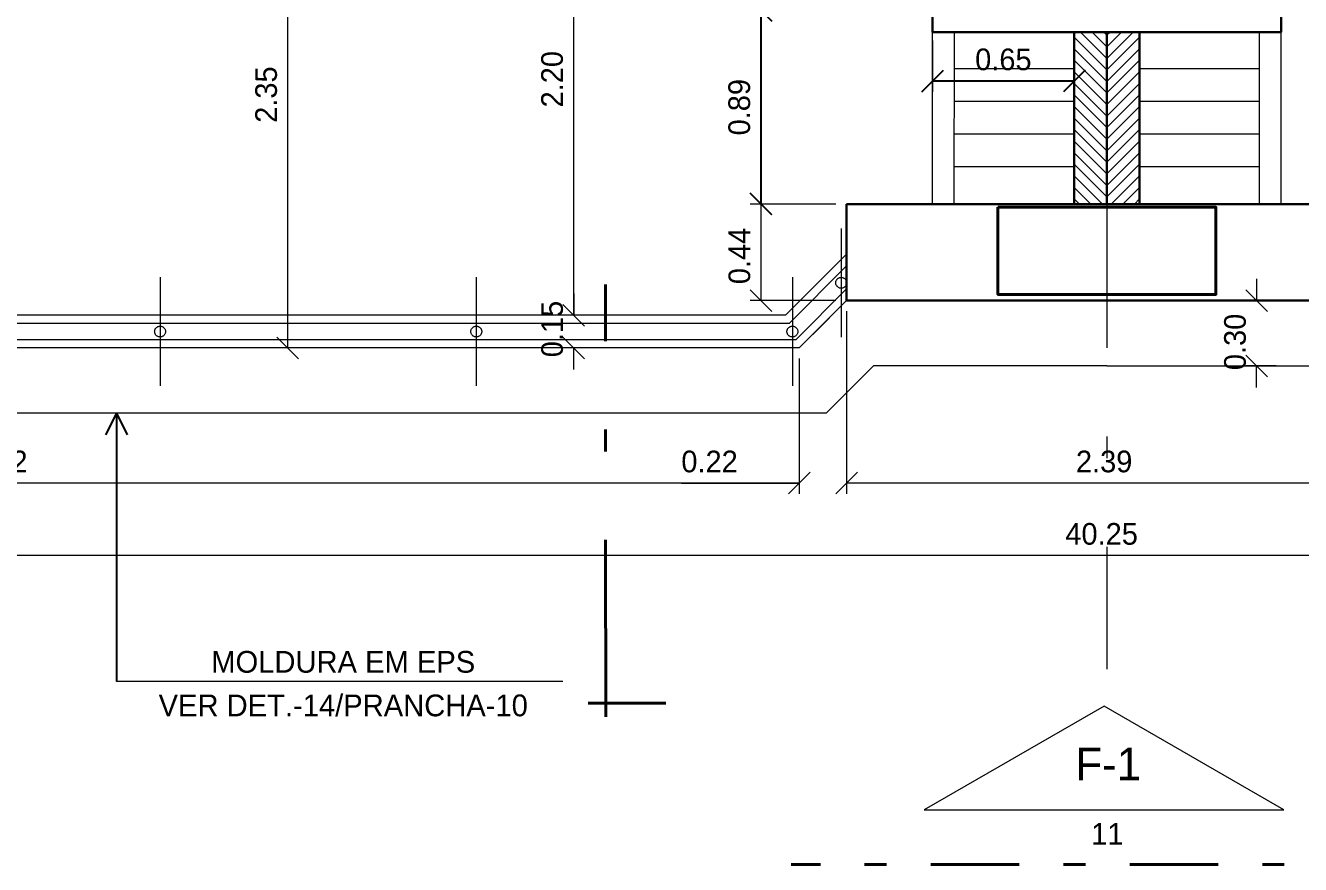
# Model space of a CAD drawing. Header units: metres. Extents: x 2.9 to 62.3, y 8 to 50.1.
# Drawn here: x 25.54 to 31.39, y 30.54 to 34.39 of the extents above; entities that cross this region are included whole.
import ezdxf
from ezdxf.enums import TextEntityAlignment as Align

# ---------------------------------------------------------------- set-up
doc = ezdxf.new("R2010")
doc.units = ezdxf.units.M
doc.header["$MEASUREMENT"] = 0
for name, pattern in [('DGN Style 2', [1.016237, 0.609742, -0.406495]), ('DGN Style 3', [1.422731, 1.016237, -0.406495]), ('DGN Style 4', [1.626995, 0.812989, -0.406495, 0.001016, -0.406495])]:
    doc.linetypes.add(name, pattern=pattern)
doc.layers.get('Defpoints').update_dxf_attribs({"lineweight": 0})
for name, color, linetype, lineweight in [('CORNIJAS_VAR NA PLANTA PTIPO 1', 7, 'Continuous', 0), ('Cotas', 13, 'Continuous', 0), ('Level 1', 7, 'Continuous', 0), ('Level 12', 7, 'Continuous', 0), ('Level 21-1', 7, 'Continuous', 0), ('Level 24-1', 7, 'Continuous', 0), ('Level 3', 7, 'Continuous', 0), ('Level 44', 7, 'Continuous', 0), ('Level 45', 7, 'Continuous', 0), ('Level 50', 7, 'Continuous', 0)]:
    doc.layers.add(name, color=color, linetype=linetype, lineweight=lineweight)
doc.styles.add('Style-INTL_ENGINEERING', font='INTL_ENGINEERING.shx')
doc.dimstyles.get("Standard").update_dxf_attribs({"dimtxt": 0.18, "dimasz": 0.18, "dimexe": 0.18, "dimexo": 0.0625, "dimgap": 0.09, "dimtad": 0, "dimtih": 1, "dimtoh": 1, "dimdec": 4, "dimzin": 1, "dimdsep": 46, "dimtxsty": 'Standard', "dimcen": 0, "dimadec": 0, "dimazin": 0, "dimtfac": 1, "dimtdec": 4, "dimtofl": 0, "dimtmove": 0, "dimatfit": 3, "dimfxl": 0, "dimtolj": 1, "dimtzin": 1, "dimarcsym": 0})

# ---------------------------------------------------------------- blocks, each defined once
blk = doc.blocks.new('_Oblique')
at = {"color": 0, "linetype": 'ByBlock', "lineweight": -2}
blk.add_line((0.5, 0.5), (-0.5, -0.5), dxfattribs=at)
blk = doc.blocks.new('*D319')
at = {"layer": 'Cotas', "color": 2, "linetype": 'Continuous', "lineweight": 0}
for p, q in [((27.27, 35.259), (26.6915, 35.259)), ((26.741, 32.909), (26.741, 35.259)), ((29.0382, 32.909), (26.6915, 32.909))]:
    blk.add_line(p, q, dxfattribs=at)
at = {"layer": 'Defpoints'}
for p in [(26.741, 35.259), (27.3195, 35.259), (26.741, 34.084), (29.0877, 32.909)]:
    blk.add_point(p, dxfattribs=at)
at = {"layer": 'Cotas', "color": 2, "linetype": 'Continuous', "lineweight": 0, "xscale": 0.0995, "yscale": 0.0995, "zscale": 0.0995}
for p, rotation in [((26.741, 35.259), 90), ((26.741, 32.909), 270)]:
    blk.add_blockref('_Oblique', p, dxfattribs=dict(at, rotation=rotation))
at = {"layer": 'Cotas', "color": 2, "linetype": 'Continuous', "lineweight": 0, "style": 'Style-INTL_ENGINEERING'}
blk.add_text('2.35', height=0.0995, rotation=90, dxfattribs=at).set_placement((26.6417, 33.9423), align=Align.MIDDLE_LEFT)
blk = doc.blocks.new('*D587')
at = {"layer": 'Cotas', "color": 2, "linetype": 'Continuous', "lineweight": 0}
for p, q in [((27.6241, 35.259), (28.1025, 35.259)), ((28.053, 33.059), (28.053, 35.259)), ((28.976, 33.059), (28.0035, 33.059))]:
    blk.add_line(p, q, dxfattribs=at)
at = {"layer": 'Defpoints'}
for p in [(27.5745, 35.259), (28.053, 35.259), (28.053, 34.159), (29.0255, 33.059)]:
    blk.add_point(p, dxfattribs=at)
at = {"layer": 'Cotas', "color": 2, "linetype": 'Continuous', "lineweight": 0, "xscale": 0.0995, "yscale": 0.0995, "zscale": 0.0995}
for p, rotation in [((28.053, 35.259), 90), ((28.053, 33.059), 270)]:
    blk.add_blockref('_Oblique', p, dxfattribs=dict(at, rotation=rotation))
at = {"layer": 'Cotas', "color": 2, "linetype": 'Continuous', "lineweight": 0, "style": 'Style-INTL_ENGINEERING'}
blk.add_text('2.20', height=0.0995, rotation=90, dxfattribs=at).set_placement((27.9537, 34.0129), align=Align.MIDDLE_LEFT)
blk = doc.blocks.new('*D320')
at = {"layer": 'Cotas', "color": 2, "linetype": 'Continuous', "lineweight": 0}
for p, q in [((28.053, 33.1585), (28.053, 33.059)), ((28.976, 33.059), (28.0035, 33.059)), ((29.0382, 32.909), (28.0035, 32.909)), ((28.053, 32.8095), (28.053, 32.909))]:
    blk.add_line(p, q, dxfattribs=at)
at = {"layer": 'Defpoints'}
for p in [(28.053, 33.059), (29.0255, 33.059), (28.053, 32.984), (29.0877, 32.909)]:
    blk.add_point(p, dxfattribs=at)
at = {"layer": 'Cotas', "color": 2, "linetype": 'Continuous', "lineweight": 0, "xscale": 0.0995, "yscale": 0.0995, "zscale": 0.0995}
for p, rotation in [((28.053, 33.059), 270), ((28.053, 32.909), 90)]:
    blk.add_blockref('_Oblique', p, dxfattribs=dict(at, rotation=rotation))
at = {"layer": 'Cotas', "color": 2, "linetype": 'Continuous', "lineweight": 0, "style": 'Style-INTL_ENGINEERING'}
blk.add_text('0.15', height=0.0995, rotation=90, dxfattribs=at).set_placement((27.9537, 32.866), align=Align.MIDDLE_LEFT)
blk = doc.blocks.new('*D615')
at = {"layer": 'Cotas', "color": 2, "linetype": 'Continuous', "lineweight": 0}
for p, q in [((29.3053, 33.0768), (29.3053, 32.2388)), ((31.6938, 33.0768), (31.6938, 32.2388)), ((31.6938, 32.2882), (29.3053, 32.2882))]:
    blk.add_line(p, q, dxfattribs=at)
at = {"layer": 'Defpoints'}
for p in [(29.3053, 33.1263), (31.6938, 33.1263), (29.3053, 32.2882), (30.4996, 32.2882)]:
    blk.add_point(p, dxfattribs=at)
at = {"layer": 'Cotas', "color": 2, "linetype": 'Continuous', "lineweight": 0, "xscale": 0.0995, "yscale": 0.0995, "zscale": 0.0995, "rotation": 180}
blk.add_blockref('_Oblique', (29.3053, 32.2882), dxfattribs=at)
at = {"layer": 'Cotas', "color": 2, "linetype": 'Continuous', "lineweight": 0, "xscale": 0.0995, "yscale": 0.0995, "zscale": 0.0995}
blk.add_blockref('_Oblique', (31.6938, 32.2882), dxfattribs=at)
at = {"layer": 'Cotas', "color": 2, "linetype": 'Continuous', "lineweight": 0, "style": 'Style-INTL_ENGINEERING'}
blk.add_text('2.39', height=0.0995, dxfattribs=at).set_placement((30.3574, 32.3875), align=Align.MIDDLE_LEFT)
blk = doc.blocks.new('*D616')
at = {"layer": 'Cotas', "color": 2, "linetype": 'Continuous', "lineweight": 0}
for p, q in [((29.3053, 33.0768), (29.3053, 32.2388)), ((29.0877, 32.8595), (29.0877, 32.2388)), ((28.547, 32.2882), (29.0877, 32.2882)), ((29.4048, 32.2882), (29.3053, 32.2882))]:
    blk.add_line(p, q, dxfattribs=at)
at = {"layer": 'Defpoints'}
for p in [(29.3053, 33.1263), (29.0877, 32.909), (28.6931, 32.2882), (29.0877, 32.2882)]:
    blk.add_point(p, dxfattribs=at)
at = {"layer": 'Cotas', "color": 2, "linetype": 'Continuous', "lineweight": 0, "xscale": 0.0995, "yscale": 0.0995, "zscale": 0.0995}
blk.add_blockref('_Oblique', (29.0877, 32.2882), dxfattribs=at)
at = {"layer": 'Cotas', "color": 2, "linetype": 'Continuous', "lineweight": 0, "xscale": 0.0995, "yscale": 0.0995, "zscale": 0.0995, "rotation": 180}
blk.add_blockref('_Oblique', (29.3053, 32.2882), dxfattribs=at)
at = {"layer": 'Cotas', "color": 2, "linetype": 'Continuous', "lineweight": 0, "style": 'Style-INTL_ENGINEERING'}
blk.add_text('0.22', height=0.0995, dxfattribs=at).set_placement((28.547, 32.3875), align=Align.MIDDLE_LEFT)
blk = doc.blocks.new('*D617')
at = {"layer": 'Cotas', "color": 2, "linetype": 'Continuous', "lineweight": 0}
for p, q in [((21.7724, 32.8595), (21.7724, 32.2388)), ((29.0877, 32.8595), (29.0877, 32.2388)), ((29.0877, 32.2882), (21.7724, 32.2882))]:
    blk.add_line(p, q, dxfattribs=at)
at = {"layer": 'Defpoints'}
for p in [(21.7724, 32.909), (29.0877, 32.909), (21.7724, 32.2882), (25.43, 32.2882)]:
    blk.add_point(p, dxfattribs=at)
at = {"layer": 'Cotas', "color": 2, "linetype": 'Continuous', "lineweight": 0, "xscale": 0.0995, "yscale": 0.0995, "zscale": 0.0995, "rotation": 180}
blk.add_blockref('_Oblique', (21.7724, 32.2882), dxfattribs=at)
at = {"layer": 'Cotas', "color": 2, "linetype": 'Continuous', "lineweight": 0, "xscale": 0.0995, "yscale": 0.0995, "zscale": 0.0995}
blk.add_blockref('_Oblique', (29.0877, 32.2882), dxfattribs=at)
at = {"layer": 'Cotas', "color": 2, "linetype": 'Continuous', "lineweight": 0, "style": 'Style-INTL_ENGINEERING'}
blk.add_text('7.32', height=0.0995, dxfattribs=at).set_placement((25.2883, 32.3875), align=Align.MIDDLE_LEFT)
blk = doc.blocks.new('*D330')
at = {"layer": 'Cotas', "color": 2, "linetype": 'Continuous', "lineweight": 0}
for p, q in [((10.3745, 32.8595), (10.3745, 31.9064)), ((50.6246, 32.8595), (50.6246, 31.9064)), ((50.6246, 31.9559), (10.3745, 31.9559))]:
    blk.add_line(p, q, dxfattribs=at)
at = {"layer": 'Defpoints'}
for p in [(10.3745, 32.909), (50.6246, 32.909), (10.3745, 31.9559), (30.4996, 31.9559)]:
    blk.add_point(p, dxfattribs=at)
at = {"layer": 'Cotas', "color": 2, "linetype": 'Continuous', "lineweight": 0, "xscale": 0.0995, "yscale": 0.0995, "zscale": 0.0995, "rotation": 180}
blk.add_blockref('_Oblique', (10.3745, 31.9559), dxfattribs=at)
at = {"layer": 'Cotas', "color": 2, "linetype": 'Continuous', "lineweight": 0, "xscale": 0.0995, "yscale": 0.0995, "zscale": 0.0995}
blk.add_blockref('_Oblique', (50.6246, 31.9559), dxfattribs=at)
at = {"layer": 'Cotas', "color": 2, "linetype": 'Continuous', "lineweight": 0, "style": 'Style-INTL_ENGINEERING'}
blk.add_text('40.25', height=0.0995, dxfattribs=at).set_placement((30.3088, 32.0551), align=Align.MIDDLE_LEFT)
blk = doc.blocks.new('*D686')
at = {"layer": 'Cotas', "color": 2, "linetype": 'Continuous', "lineweight": 0}
for p, q in [((29.65, 34.459), (28.8629, 34.459)), ((29.2558, 33.569), (28.8629, 33.569))]:
    blk.add_line(p, q, dxfattribs=at)
at = {"layer": 'Cotas', "color": 0, "linetype": 'Continuous', "lineweight": -2}
blk.add_line((28.9124, 34.459), (28.9124, 33.569), dxfattribs=at)
at = {"layer": 'Defpoints', "color": 0, "linetype": 'Continuous', "lineweight": 13}
for p in [(29.6995, 34.459), (28.9124, 33.569), (29.3053, 33.569)]:
    blk.add_point(p, dxfattribs=at)
at = {"layer": 'Cotas', "color": 0, "linetype": 'Continuous', "lineweight": -2, "xscale": 0.0995, "yscale": 0.0995, "zscale": 0.0995}
for p, rotation in [((28.9124, 34.459), 90), ((28.9124, 33.569), 270)]:
    blk.add_blockref('_Oblique', p, dxfattribs=dict(at, rotation=rotation))
at = {"layer": 'Cotas', "color": 0, "linetype": 'Continuous', "lineweight": 0, "insert": (28.8131, 34.014), "char_height": 0.0995, "attachment_point": 5, "rotation": 90, "style": 'Style-INTL_ENGINEERING'}
blk.add_mtext('0.89', dxfattribs=at)
blk = doc.blocks.new('*D687')
at = {"layer": 'Cotas', "color": 2, "linetype": 'Continuous', "lineweight": 0}
for p, q in [((29.2558, 33.569), (28.8629, 33.569)), ((28.9124, 33.569), (28.9124, 33.1263)), ((29.2558, 33.1263), (28.8629, 33.1263))]:
    blk.add_line(p, q, dxfattribs=at)
at = {"layer": 'Defpoints'}
for p in [(29.3053, 33.569), (28.9124, 33.3476), (28.9124, 33.1263), (29.3053, 33.1263)]:
    blk.add_point(p, dxfattribs=at)
at = {"layer": 'Cotas', "color": 2, "linetype": 'Continuous', "lineweight": 0, "xscale": 0.0995, "yscale": 0.0995, "zscale": 0.0995}
for p, rotation in [((28.9124, 33.569), 90), ((28.9124, 33.1263), 270)]:
    blk.add_blockref('_Oblique', p, dxfattribs=dict(at, rotation=rotation))
at = {"layer": 'Cotas', "color": 2, "linetype": 'Continuous', "lineweight": 0, "style": 'Style-INTL_ENGINEERING'}
blk.add_text('0.44', height=0.0995, rotation=90, dxfattribs=at).set_placement((28.8131, 33.2015), align=Align.MIDDLE_LEFT)
blk = doc.blocks.new('*D362')
at = {"layer": 'Cotas', "color": 2, "linetype": 'Continuous', "lineweight": 0}
for p, q in [((29.6995, 34.3195), (29.6995, 34.0841)), ((30.3495, 34.3095), (30.3495, 34.0841))]:
    blk.add_line(p, q, dxfattribs=at)
at = {"layer": 'Cotas', "color": 0, "linetype": 'Continuous', "lineweight": -2}
blk.add_line((30.3495, 34.1336), (29.6995, 34.1336), dxfattribs=at)
at = {"layer": 'Defpoints', "color": 0, "linetype": 'Continuous', "lineweight": 13}
for p in [(29.6995, 34.369), (30.3495, 34.359), (29.6995, 34.1336)]:
    blk.add_point(p, dxfattribs=at)
at = {"layer": 'Cotas', "color": 0, "linetype": 'Continuous', "lineweight": -2, "xscale": 0.0995, "yscale": 0.0995, "zscale": 0.0995, "rotation": 180}
blk.add_blockref('_Oblique', (29.6995, 34.1336), dxfattribs=at)
at = {"layer": 'Cotas', "color": 0, "linetype": 'Continuous', "lineweight": -2, "xscale": 0.0995, "yscale": 0.0995, "zscale": 0.0995}
blk.add_blockref('_Oblique', (30.3495, 34.1336), dxfattribs=at)
at = {"layer": 'Cotas', "color": 0, "linetype": 'Continuous', "lineweight": 0, "insert": (30.0245, 34.2329), "char_height": 0.0995, "attachment_point": 5, "style": 'Style-INTL_ENGINEERING'}
blk.add_mtext('0.65', dxfattribs=at)
blk = doc.blocks.new('TerminatorOpen')
at = {"color": 0, "linetype": 'ByBlock', "lineweight": -2}
for q in [(-1, 0.5), (-1, 0), (-1, -0.5)]:
    blk.add_line((0, 0), q, dxfattribs=at)
blk = doc.blocks.new('*D383')
at = {"layer": 'Cotas', "color": 2, "linetype": 'Continuous', "lineweight": 0}
for p, q in [((31.1863, 33.2258), (31.1863, 33.1263)), ((31.2891, 33.1263), (31.1368, 33.1263)), ((31.2762, 32.8263), (31.1368, 32.8263)), ((31.1863, 32.7268), (31.1863, 32.8263))]:
    blk.add_line(p, q, dxfattribs=at)
at = {"layer": 'Defpoints'}
for p in [(31.3386, 33.1263), (31.1863, 32.9572), (31.1863, 32.8263), (31.3257, 32.8263)]:
    blk.add_point(p, dxfattribs=at)
at = {"layer": 'Cotas', "color": 2, "linetype": 'Continuous', "lineweight": 0, "xscale": 0.0995, "yscale": 0.0995, "zscale": 0.0995}
for p, rotation in [((31.1863, 33.1263), 270), ((31.1863, 32.8263), 90)]:
    blk.add_blockref('_Oblique', p, dxfattribs=dict(at, rotation=rotation))
at = {"layer": 'Cotas', "color": 2, "linetype": 'Continuous', "lineweight": 0, "style": 'Style-INTL_ENGINEERING'}
blk.add_text('0.30', height=0.0995, rotation=90, dxfattribs=at).set_placement((31.0871, 32.8068), align=Align.MIDDLE_LEFT)
blk = doc.blocks.new('*U182')
at = {"layer": 'Level 3', "color": 2, "linetype": 'DGN Style 4', "lineweight": 40}
for p, q in [((-0.0445, -8.7847), (-0.0452, -6.7995)), ((0.2319, -8.7218), (-0.1242, -8.722))]:
    blk.add_line(p, q, dxfattribs=at)
blk = doc.blocks.new('*U186')
at = {"layer": 'Level 3', "color": 2, "linetype": 'DGN Style 4', "lineweight": 40}
blk.add_line((-0.729, -2.874), (-0.729, 2.873), dxfattribs=at)
at = {"layer": 'Level 3', "color": 2, "linetype": 'Continuous', "lineweight": 13, "flags": 128}
blk.add_lwpolyline([(-0.228, 1.65), (-0.228, -1.651), (0.726, -0.002)], close=True, dxfattribs=at)
at = {"layer": 'Level 3', "color": 2, "linetype": 'Continuous', "lineweight": 30, "style": 'Style-INTL_ENGINEERING'}
blk.add_text('F-1', height=0.3001, rotation=270.0007, dxfattribs=at).set_placement((0.194, -0.038), align=Align.MIDDLE_CENTER)
at = {"layer": 'Level 3', "color": 2, "linetype": 'Continuous', "lineweight": 13, "style": 'Style-INTL_ENGINEERING'}
blk.add_text('11', height=0.2, rotation=270.0007, dxfattribs=at).set_placement((-0.448, -0.03), align=Align.MIDDLE_CENTER)
blk = doc.blocks.new('*U228')
at = {"layer": 'Level 1', "color": 3, "linetype": 'DGN Style 4', "lineweight": 0}
blk.add_line((0, 0.25), (0, -0.25), dxfattribs=at)
at = {"layer": 'Level 50', "color": 190, "linetype": 'DGN Style 2', "lineweight": 0}
blk.add_circle((0, 0), 0.025, dxfattribs=at)
blk = doc.blocks.new('*U239')
at = {"layer": 'Level 1', "color": 3, "linetype": 'DGN Style 4', "lineweight": 0}
blk.add_line((0, 0.25), (0, -0.25), dxfattribs=at)
at = {"layer": 'Level 50', "color": 190, "linetype": 'DGN Style 2', "lineweight": 0}
blk.add_circle((0, 0), 0.025, dxfattribs=at)
blk = doc.blocks.new('*U240')
at = {"layer": 'Level 1', "color": 3, "linetype": 'DGN Style 4', "lineweight": 0}
blk.add_line((0, 0.25), (0, -0.25), dxfattribs=at)
at = {"layer": 'Level 50', "color": 190, "linetype": 'DGN Style 2', "lineweight": 0}
blk.add_circle((0, 0), 0.025, dxfattribs=at)
blk = doc.blocks.new('*U244')
at = {"layer": 'Level 1', "color": 3, "linetype": 'DGN Style 4', "lineweight": 0}
blk.add_line((0, 0.25), (0, -0.25), dxfattribs=at)
at = {"layer": 'Level 50', "color": 190, "linetype": 'DGN Style 2', "lineweight": 0}
blk.add_circle((0, 0), 0.025, dxfattribs=at)
blk = doc.blocks.new('*U196')
at = {"layer": 'CORNIJAS_VAR NA PLANTA PTIPO 1', "color": 7, "linetype": 'Continuous', "lineweight": 13}
for p, q in [((-1.1942, -6.478), (-1.474, -6.7578)), ((-1.474, -6.7578), (-8.665, -6.7578))]:
    blk.add_line(p, q, dxfattribs=at)
at = {"layer": 'CORNIJAS_VAR NA PLANTA PTIPO 1', "color": 7, "linetype": 'DGN Style 3', "lineweight": 13}
for p, q in [((-1.1942, -6.6901), (-1.4119, -6.9078)), ((-1.4119, -6.9078), (-8.7271, -6.9078))]:
    blk.add_line(p, q, dxfattribs=at)
at = {"layer": 'Level 21-1', "color": 7, "linetype": 'Continuous', "lineweight": 13}
for p, q in [((-1.0704, -6.9906), (-1.2876, -7.2078)), ((0, -6.9906), (-1.0704, -6.9906)), ((0, -6.9906), (1.0704, -6.9906)), ((-1.2876, -7.2078), (-8.8514, -7.2078))]:
    blk.add_line(p, q, dxfattribs=at)
at = {"layer": 'Level 50', "color": 190, "linetype": 'Continuous', "lineweight": 13}
for p, q in [((-1.1942, -6.531), (-1.4585, -6.7953)), ((-1.1942, -6.6371), (-1.4274, -6.8703)), ((-1.4585, -6.7953), (-8.6805, -6.7953)), ((-1.4274, -6.8703), (-8.7116, -6.8703))]:
    blk.add_line(p, q, dxfattribs=at)
at = {"layer": 'Level 50', "color": 190, "linetype": 'DGN Style 2', "lineweight": 0}
for name, p in [('*U244', (-1.2192, -6.6091)), ('*U240', (-4.3442, -6.8328)), ('*U239', (-2.8936, -6.8328)), ('*U228', (-1.443, -6.8328))]:
    blk.add_blockref(name, p, dxfattribs=at)

msp = doc.modelspace()

# ---------------------------------------------------------------- linework, layer by layer
at = {"layer": 'CORNIJAS_VAR NA PLANTA PTIPO 1', "color": 7, "linetype": 'Continuous', "lineweight": 30}
for p, q in [((29.6995, 34.359), (29.6995, 34.459)), ((31.2996, 34.359), (31.2996, 34.459)), ((30.3495, 34.359), (29.6995, 34.359)), ((30.3495, 34.359), (29.6996, 34.359)), ((30.3495, 34.359), (29.6996, 34.359)), ((30.3496, 33.569), (30.3496, 34.359)), ((30.6496, 34.359), (31.2996, 34.359)), ((30.6496, 34.359), (31.2995, 34.359)), ((30.6496, 34.359), (31.2995, 34.359)), ((30.6496, 33.569), (30.6496, 34.359)), ((29.3053, 33.569), (29.3053, 33.1263)), ((30.3495, 33.569), (29.3053, 33.569)), ((30.6495, 33.569), (31.6937, 33.569)), ((30.4996, 33.1263), (29.3053, 33.1263)), ((30.4996, 33.1263), (31.6938, 33.1263))]:
    msp.add_line(p, q, dxfattribs=at)
at = {"layer": 'CORNIJAS_VAR NA PLANTA PTIPO 1', "color": 7, "linetype": 'Continuous', "lineweight": 13}
for p, q in [((29.6995, 33.569), (29.6996, 34.359)), ((29.7995, 33.569), (29.7996, 34.359)), ((31.1995, 33.569), (31.1995, 34.359)), ((31.2995, 33.569), (31.2995, 34.359))]:
    msp.add_line(p, q, dxfattribs=at)
at = {"layer": 'Defpoints', "color": 3, "linetype": 'DGN Style 4', "lineweight": 0}
msp.add_line((30.4996, 47.5301), (30.4996, 31.4338), dxfattribs=at)
at = {"layer": 'Level 1', "color": 8, "linetype": 'Continuous', "lineweight": 0}
for p, q in [((29.7995, 34.1919), (30.3495, 34.1919)), ((30.6496, 34.1919), (31.1996, 34.1919)), ((29.7995, 34.0419), (30.3495, 34.0419)), ((30.6496, 34.0419), (31.1996, 34.0419)), ((29.7995, 33.8919), (30.3495, 33.8919)), ((30.6496, 33.8919), (31.1996, 33.8919)), ((29.7995, 33.7419), (30.3495, 33.7419)), ((30.6496, 33.7419), (31.1996, 33.7419))]:
    msp.add_line(p, q, dxfattribs=at)
at = {"layer": 'Level 12', "color": 2, "linetype": 'Continuous', "lineweight": 13}
msp.add_line((28.0026, 31.3776), (25.9546, 31.3776), dxfattribs=at)
at = {"layer": 'Level 24-1', "color": 7, "linetype": 'DGN Style 2', "lineweight": 0, "flags": 128}
msp.add_lwpolyline([(33.7253, 41.9391), (38.0346, 41.939), (38.0346, 42.689), (46.8646, 42.689), (46.8646, 41.289), (50.6245, 41.289), (50.6245, 34.579), (49.9246, 34.579), (49.9246, 34.079), (49.3745, 33.529), (39.8467, 33.529), (39.2267, 32.909), (31.9114, 32.909), (31.6938, 33.1263), (29.3053, 33.1263), (29.0877, 32.909), (21.7724, 32.909), (21.1524, 33.529), (11.6245, 33.529), (11.0746, 34.079), (11.0746, 34.579), (10.3745, 34.579), (10.3745, 41.289), (14.1346, 41.289), (14.1346, 42.689), (22.9645, 42.689), (22.9645, 41.939), (27.2738, 41.939), (27.2738, 46.7246), (33.7241, 46.7246), (33.7253, 41.9391)], dxfattribs=at)
at = {"layer": 'Level 44', "color": 1, "linetype": 'Continuous', "lineweight": 40, "flags": 128}
msp.add_lwpolyline([(29.9995, 33.5546), (30.9995, 33.5546), (30.9995, 33.1546), (29.9995, 33.1546)], close=True, dxfattribs=at)
at = {"layer": 'Level 45', "color": 6, "linetype": 'Continuous', "lineweight": 0}
for p, q in [((30.3789, 34.359), (30.4996, 34.2383)), ((30.4319, 34.359), (30.4996, 34.2914)), ((30.4849, 34.359), (30.4996, 34.3444)), ((30.5142, 34.359), (30.4996, 34.3444)), ((30.5672, 34.359), (30.4996, 34.2914)), ((30.6202, 34.359), (30.4996, 34.2383)), ((30.3496, 34.3353), (30.4996, 34.1853)), ((30.3496, 34.2823), (30.4996, 34.1323)), ((30.6496, 34.3353), (30.4996, 34.1853)), ((30.6496, 34.2823), (30.4996, 34.1323)), ((30.3496, 34.2292), (30.4996, 34.0792)), ((30.6496, 34.2292), (30.4996, 34.0792)), ((30.3496, 34.1762), (30.4996, 34.0262)), ((30.6496, 34.1762), (30.4996, 34.0262)), ((30.3496, 34.1232), (30.4996, 33.9732)), ((30.6496, 34.1232), (30.4996, 33.9732)), ((30.3496, 34.0701), (30.4996, 33.9201)), ((30.6496, 34.0701), (30.4996, 33.9201)), ((30.3496, 34.0171), (30.4996, 33.8671)), ((30.6496, 34.0171), (30.4996, 33.8671)), ((30.3496, 33.9641), (30.4996, 33.8141)), ((30.6496, 33.9641), (30.4996, 33.8141)), ((30.3496, 33.911), (30.4996, 33.761)), ((30.6496, 33.911), (30.4996, 33.761)), ((30.3496, 33.858), (30.4996, 33.708)), ((30.6496, 33.858), (30.4996, 33.708)), ((30.3496, 33.805), (30.4996, 33.655)), ((30.6496, 33.805), (30.4996, 33.655)), ((30.3496, 33.752), (30.4996, 33.602)), ((30.3496, 33.6989), (30.4795, 33.569)), ((30.6496, 33.752), (30.4996, 33.602)), ((30.6496, 33.6989), (30.5196, 33.569)), ((30.3496, 33.6459), (30.4264, 33.569)), ((30.6496, 33.6459), (30.5727, 33.569)), ((30.3496, 33.5929), (30.3734, 33.569)), ((30.6496, 33.5929), (30.6257, 33.569))]:
    msp.add_line(p, q, dxfattribs=at)
at = {"layer": 'Level 45', "color": 6, "linetype": 'Continuous', "lineweight": 30, "flags": 128}
for points in [[(30.4996, 33.569), (30.3495, 33.569), (30.3495, 34.359), (30.4996, 34.359)], [(30.4996, 33.569), (30.6496, 33.569), (30.6496, 34.359), (30.4996, 34.359)]]:
    msp.add_lwpolyline(points, close=True, dxfattribs=at)

# ---------------------------------------------------------------- block references
at = {"layer": 'Level 21-1', "color": 7, "linetype": 'Continuous', "lineweight": 13}
msp.add_blockref('*U196', (30.4996, 39.8168), dxfattribs=at)
at = {"layer": 'Level 3', "color": 2, "linetype": 'Continuous', "lineweight": 30}
msp.add_blockref('*U182', (28.2443, 39.9991), dxfattribs=at)
at = {"layer": 'Level 3', "color": 2, "linetype": 'Continuous', "lineweight": 13, "xscale": 0.4998882411011977, "yscale": 0.4998882411011977, "zscale": 0.4998882411011977, "rotation": 90}
msp.add_blockref('*U186', (30.4866, 30.9016), dxfattribs=at)

# ---------------------------------------------------------------- texts
at = {"layer": 'Level 12', "color": 2, "linetype": 'Continuous', "lineweight": 13, "insert": (26.9957, 31.3669), "char_height": 0.099999, "attachment_point": 5, "line_spacing_factor": 1.200006, "style": 'Style-INTL_ENGINEERING'}
msp.add_mtext('MOLDURA EM EPS\\PVER DET.-14/PRANCHA-10\\P', dxfattribs=at)

# ---------------------------------------------------------------- dimensions: what is measured, and where the dimension line sits
at = {"layer": 'Cotas', "color": 2, "linetype": 'Continuous', "lineweight": 0}
for base, p1, p2, angle, override, picture, middle in [((26.741, 35.259), (29.0877, 32.909), (27.3195, 35.259), 90, {"dimtxt": 0.0995, "dimasz": 0.0995, "dimexe": 0.0495, "dimexo": 0.0495, "dimgap": 0.0495, "dimtad": 1, "dimtih": 0, "dimtoh": 0, "dimdec": 2, "dimzin": 3, "dimtxsty": 'Style-INTL_ENGINEERING', "dimblk": 'Oblique', "dimclre": 2, "dimtdec": 2, "dimatfit": 1, "dimfrac": 2, "dimtolj": 0, "dimtzin": 3, "dimlwe": 0}, '*D319', (26.741, 34.084)), ((28.053, 35.259), (29.0255, 33.059), (27.5745, 35.259), 90, {"dimtxt": 0.0995, "dimasz": 0.0995, "dimexe": 0.0495, "dimexo": 0.0495, "dimgap": 0.0495, "dimtad": 1, "dimtih": 0, "dimtoh": 0, "dimdec": 2, "dimzin": 3, "dimtxsty": 'Style-INTL_ENGINEERING', "dimblk": 'Oblique', "dimclre": 2, "dimtdec": 2, "dimatfit": 1, "dimfrac": 2, "dimtolj": 0, "dimtzin": 3, "dimlwe": 0}, '*D587', (28.053, 34.159)), ((28.9124, 33.569), (29.6995, 34.459), (29.3053, 33.569), 270, {"dimtxt": 0.0995, "dimasz": 0.0995, "dimexe": 0.0495, "dimexo": 0.0495, "dimgap": 0.0495, "dimtad": 1, "dimtih": 0, "dimtoh": 0, "dimdec": 2, "dimzin": 3, "dimtxsty": 'Style-INTL_ENGINEERING', "dimblk": 'Oblique', "dimclre": 2, "dimtdec": 2, "dimatfit": 1, "dimtolj": 0, "dimtzin": 3, "dimlwe": 0}, '*D686', (28.8131, 34.014)), ((29.6995, 34.1336), (30.3495, 34.359), (29.6995, 34.369), 180, {"dimtxt": 0.0995, "dimasz": 0.0995, "dimexe": 0.0495, "dimexo": 0.0495, "dimgap": 0.0495, "dimtad": 1, "dimtih": 0, "dimtoh": 0, "dimdec": 2, "dimzin": 3, "dimtxsty": 'Style-INTL_ENGINEERING', "dimblk": 'Oblique', "dimclre": 2, "dimtdec": 2, "dimatfit": 1, "dimfrac": 2, "dimtolj": 0, "dimtzin": 3, "dimlwe": 0}, '*D362', (30.0245, 34.2329)), ((28.9124, 33.1263), (29.3053, 33.569), (29.3053, 33.1263), 270, {"dimtxt": 0.0995, "dimasz": 0.0995, "dimexe": 0.0495, "dimexo": 0.0495, "dimgap": 0.0495, "dimtad": 1, "dimtih": 0, "dimtoh": 0, "dimdec": 2, "dimzin": 3, "dimtxsty": 'Style-INTL_ENGINEERING', "dimblk": 'Oblique', "dimclre": 2, "dimtdec": 2, "dimatfit": 1, "dimtolj": 0, "dimtzin": 3, "dimlwe": 0}, '*D687', (28.9124, 33.3476)), ((29.3053, 32.2882), (31.6938, 33.1263), (29.3053, 33.1263), 180, {"dimtxt": 0.0995, "dimasz": 0.0995, "dimexe": 0.0495, "dimexo": 0.0495, "dimgap": 0.0495, "dimtad": 1, "dimtih": 0, "dimtoh": 0, "dimdec": 2, "dimzin": 3, "dimtxsty": 'Style-INTL_ENGINEERING', "dimblk": 'Oblique', "dimclre": 2, "dimtdec": 2, "dimatfit": 1, "dimtolj": 0, "dimtzin": 3, "dimlwe": 0}, '*D615', (30.4996, 32.2882)), ((10.3745, 31.9559), (50.6245, 32.909), (10.3745, 32.909), 180, {"dimtxt": 0.0995, "dimasz": 0.0995, "dimexe": 0.0495, "dimexo": 0.0495, "dimgap": 0.0495, "dimtad": 1, "dimtih": 0, "dimtoh": 0, "dimdec": 2, "dimzin": 3, "dimtxsty": 'Style-INTL_ENGINEERING', "dimblk": 'Oblique', "dimclre": 2, "dimtdec": 2, "dimatfit": 1, "dimtolj": 0, "dimtzin": 3, "dimlwe": 0}, '*D330', (30.4996, 31.9559)), ((21.7724, 32.2882), (29.0877, 32.909), (21.7724, 32.909), 180, {"dimtxt": 0.0995, "dimasz": 0.0995, "dimexe": 0.0495, "dimexo": 0.0495, "dimgap": 0.0495, "dimtad": 1, "dimtih": 0, "dimtoh": 0, "dimdec": 2, "dimzin": 3, "dimtxsty": 'Style-INTL_ENGINEERING', "dimblk": 'Oblique', "dimclre": 2, "dimtdec": 2, "dimatfit": 1, "dimtolj": 0, "dimtzin": 3, "dimlwe": 0}, '*D617', (25.43, 32.2882))]:
    dim = msp.add_linear_dim(base=base, p1=p1, p2=p2, angle=angle, dimstyle='Standard', override=override, dxfattribs=at)
    dim.commit()
    dim.dimension.update_dxf_attribs({"geometry": picture, "text_midpoint": middle})
for base, p1, p2, angle, override, picture, middle in [((31.1863, 32.8263), (31.3386, 33.1263), (31.3257, 32.8263), 270, {"dimtxt": 0.0995, "dimasz": 0.0995, "dimexe": 0.0495, "dimexo": 0.0495, "dimgap": 0.0495, "dimtad": 1, "dimtih": 0, "dimtoh": 0, "dimdec": 2, "dimzin": 3, "dimtxsty": 'Style-INTL_ENGINEERING', "dimblk": 'Oblique', "dimclre": 2, "dimtdec": 2, "dimatfit": 1, "dimfrac": 2, "dimtolj": 0, "dimtzin": 3, "dimlwe": 0}, '*D383', (31.1863, 32.9572)), ((28.053, 33.059), (29.0877, 32.909), (29.0255, 33.059), 90, {"dimtxt": 0.0995, "dimasz": 0.0995, "dimexe": 0.0495, "dimexo": 0.0495, "dimgap": 0.0495, "dimtad": 1, "dimtih": 0, "dimtoh": 0, "dimdec": 2, "dimzin": 3, "dimtxsty": 'Style-INTL_ENGINEERING', "dimblk": 'Oblique', "dimclre": 2, "dimtdec": 2, "dimatfit": 1, "dimfrac": 2, "dimtolj": 0, "dimtzin": 3, "dimlwe": 0}, '*D320', (28.053, 32.984)), ((29.0877, 32.2882), (29.3053, 33.1263), (29.0877, 32.909), 180, {"dimtxt": 0.0995, "dimasz": 0.0995, "dimexe": 0.0495, "dimexo": 0.0495, "dimgap": 0.0495, "dimtad": 1, "dimtih": 0, "dimtoh": 0, "dimdec": 2, "dimzin": 3, "dimtxsty": 'Style-INTL_ENGINEERING', "dimblk": 'Oblique', "dimclre": 2, "dimtdec": 2, "dimatfit": 1, "dimtolj": 0, "dimtzin": 3, "dimlwe": 0}, '*D616', (28.6931, 32.2882))]:
    dim = msp.add_linear_dim(base=base, p1=p1, p2=p2, angle=angle, dimstyle='Standard', override=override, dxfattribs=at)
    dim.commit()
    dim.dimension.update_dxf_attribs({"geometry": picture, "text_midpoint": middle, "dimtype": 160})

# ---------------------------------------------------------------- leaders
at = {"layer": 'Level 12', "color": 2, "linetype": 'Continuous', "lineweight": 13}
msp.add_leader([(25.9546, 32.609), (25.9546, 31.3776)], dimstyle='Standard', override={"dimtxt": 0.0995, "dimasz": 0.0995, "dimgap": 0, "dimtad": 1, "dimtxsty": 'Style-INTL_ENGINEERING', "dimldrblk": 'TerminatorOpen'}, dxfattribs=at)

doc.saveas('drawing.dxf')
